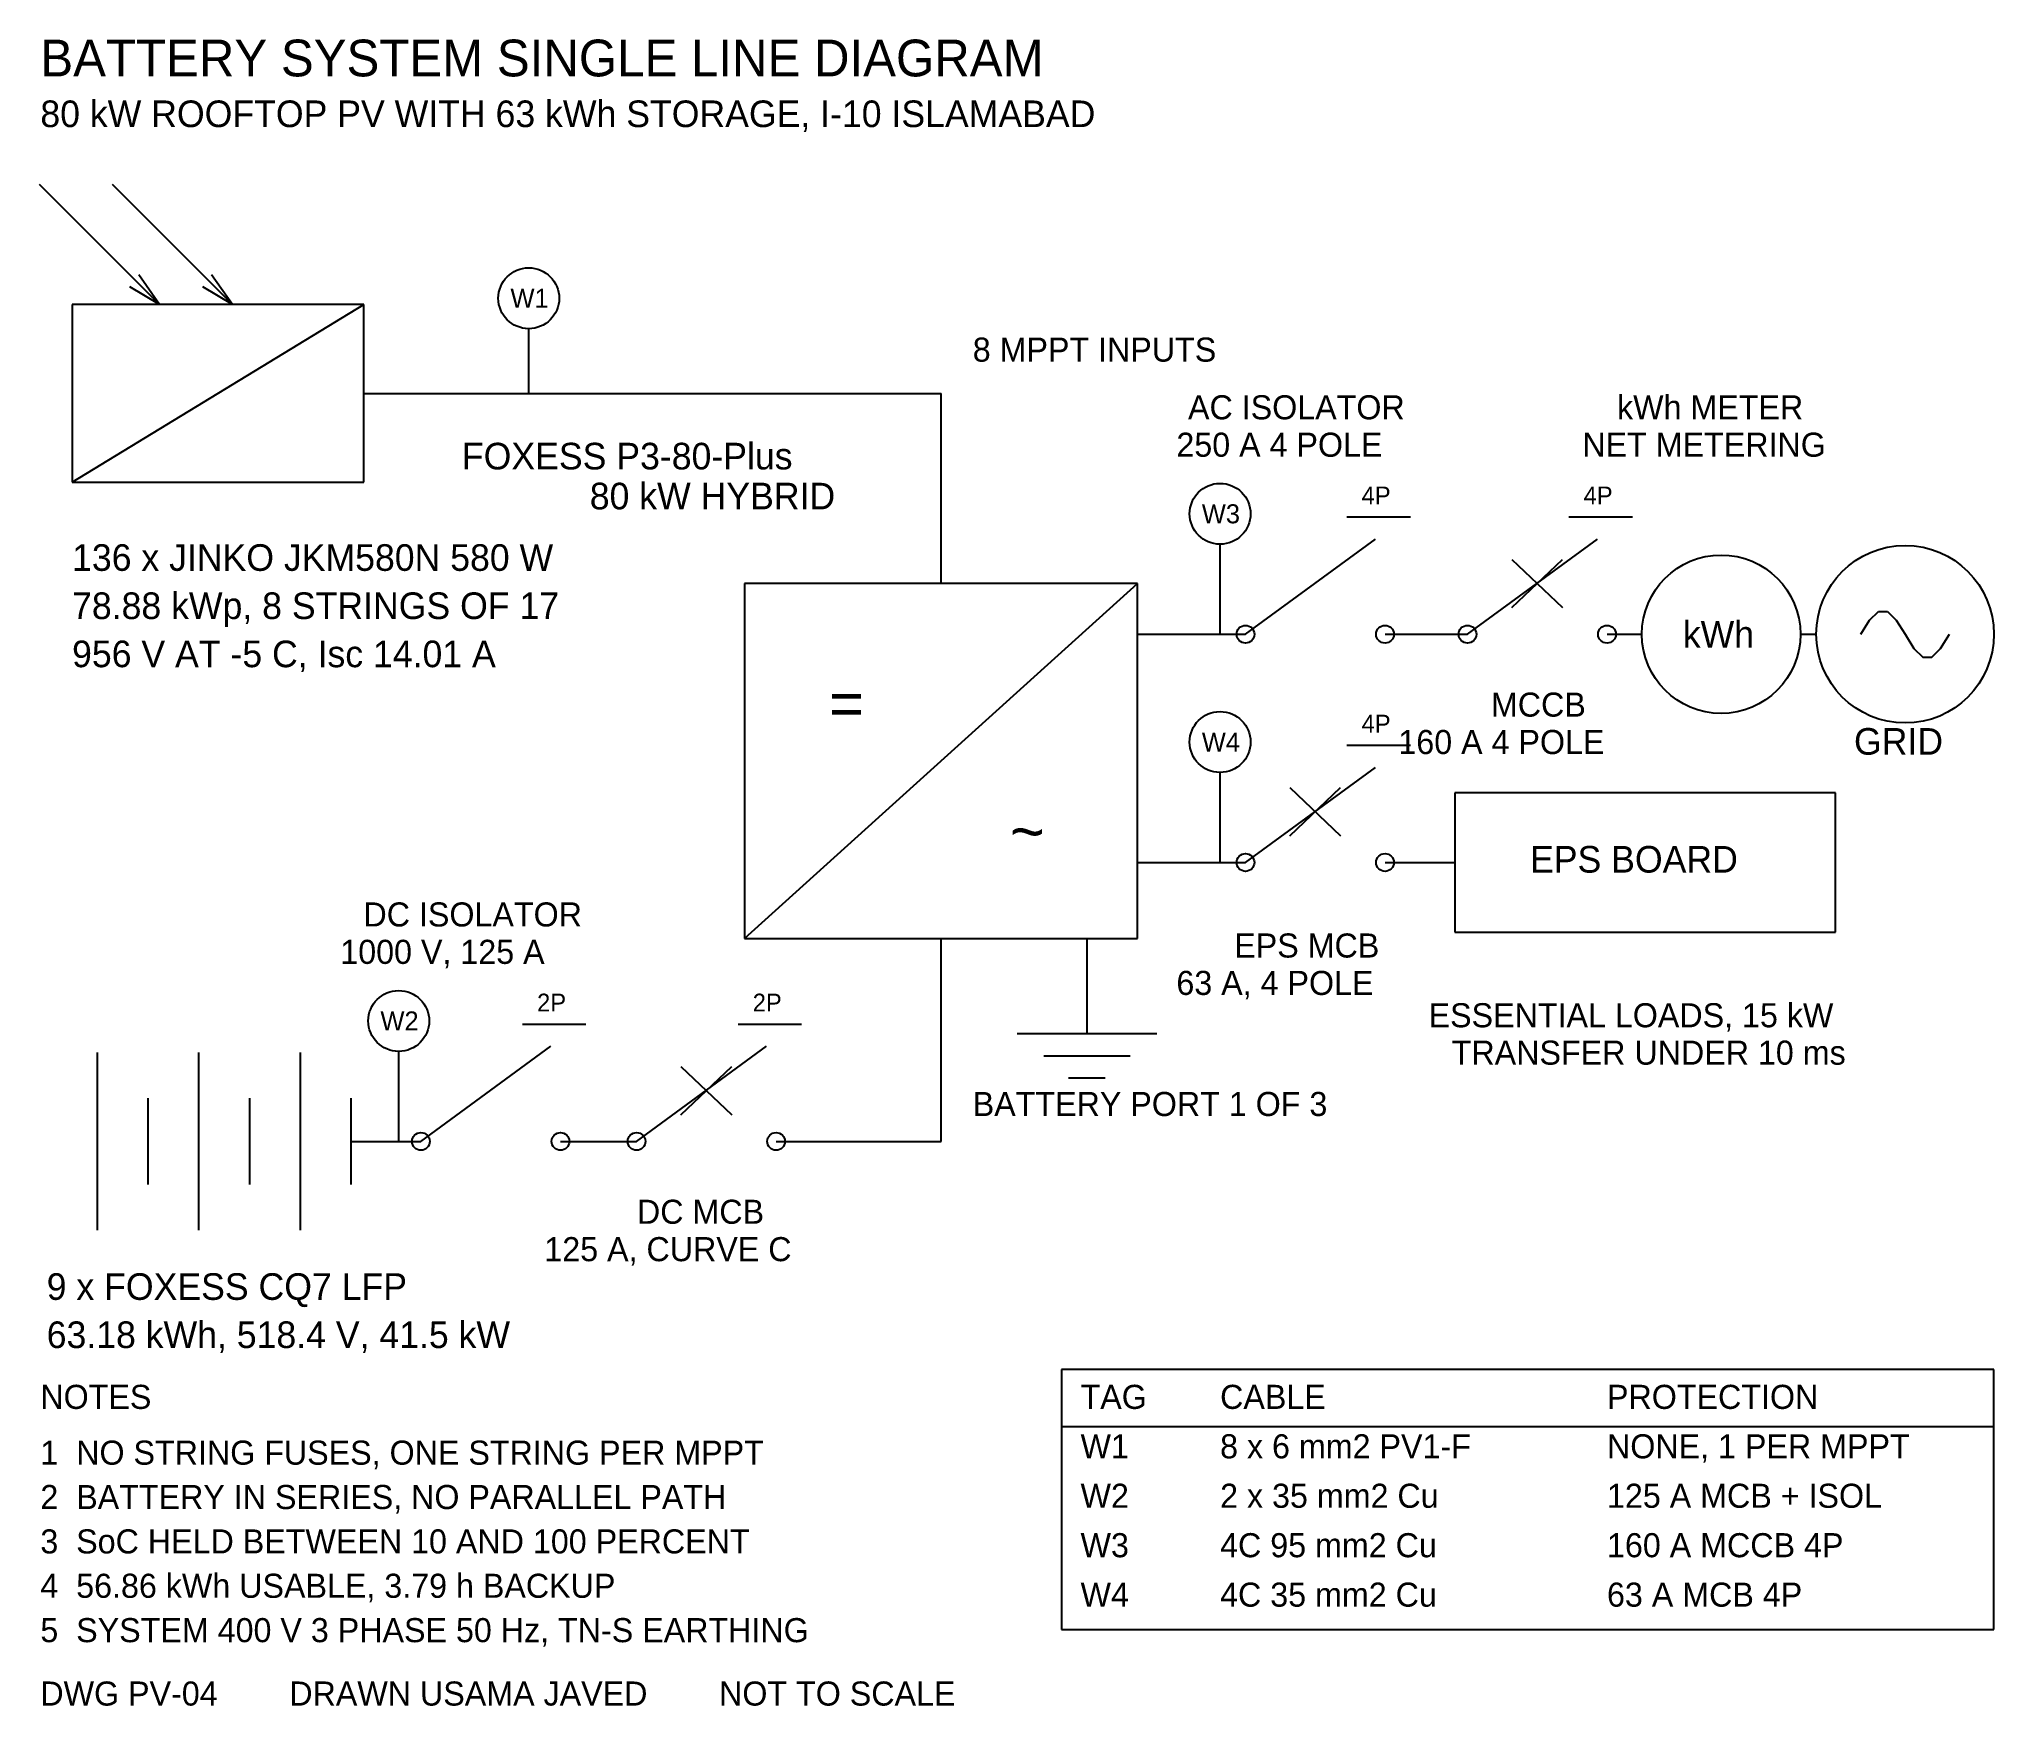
# Model space of a CAD drawing. Extents: x 880 to 31700, y 895 to 27189.
import ezdxf

# ---------------------------------------------------------------- set-up
doc = ezdxf.new("R2010")
doc.units = 0
for name, color, linetype in [('00-BORDER', 7, 'CONTINUOUS'), ('03-PV-MODULE', 5, 'CONTINUOUS'), ('06-DIMS', 2, 'CONTINUOUS'), ('07-TEXT', 7, 'CONTINUOUS'), ('08-ELEC', 1, 'CONTINUOUS'), ('09-CABLE', 3, 'CONTINUOUS'), ('10-EARTH', 4, 'CONTINUOUS'), ('11-BATTERY', 6, 'CONTINUOUS')]:
    doc.layers.add(name, color=color, linetype=linetype)

msp = doc.modelspace()

# ---------------------------------------------------------------- linework, layer by layer
at = {"layer": '00-BORDER'}
for p, q in [((31700, 6200), (17000, 6200)), ((17000, 6200), (17000, 2100)), ((31700, 2100), (31700, 6200)), ((17000, 5300), (31700, 5300)), ((17000, 2100), (31700, 2100))]:
    msp.add_line(p, q, dxfattribs=at)
at = {"layer": '03-PV-MODULE'}
for p, q in [((6000, 23000), (1400, 23000)), ((1400, 23000), (1400, 20200)), ((1400, 20200), (6000, 23000)), ((6000, 20200), (6000, 23000)), ((1400, 20200), (6000, 20200))]:
    msp.add_line(p, q, dxfattribs=at)
at = {"layer": '06-DIMS'}
for p, q in [((880, 24900), (2780, 23000)), ((2030, 24900), (3930, 23000)), ((2780, 23000), (2450, 23470)), ((3930, 23000), (3600, 23470)), ((2780, 23000), (2310, 23280)), ((3930, 23000), (3460, 23280)), ((8600, 21600), (8600, 22620)), ((21500, 19650), (22500, 19650)), ((25000, 19650), (26000, 19650)), ((19500, 17800), (19500, 19220)), ((21500, 16050), (22500, 16050)), ((19500, 14200), (19500, 15620)), ((8500, 11650), (9500, 11650)), ((11900, 11650), (12900, 11650)), ((6550, 9800), (6550, 11220))]:
    msp.add_line(p, q, dxfattribs=at)
for centre in [(8600, 23100), (19500, 19700), (19500, 16100), (6550, 11700)]:
    msp.add_circle(centre, 480, dxfattribs=at)
at = {"layer": '08-ELEC'}
for p, q in [((19900, 17800), (21950, 19300)), ((23400, 17800), (25450, 19300)), ((24100, 18220), (24900, 18980)), ((24100, 18980), (24900, 18220)), ((18200, 18600), (12000, 18600)), ((12000, 18600), (12000, 13000)), ((12000, 13000), (18200, 18600)), ((18200, 13000), (18200, 18600)), ((29600, 17800), (29740, 18023)), ((29740, 18023), (29880, 18161)), ((29880, 18161), (30020, 18161)), ((30020, 18161), (30160, 18023)), ((30160, 18023), (30300, 17800)), ((30300, 17800), (30440, 17577)), ((30440, 17577), (30580, 17439)), ((30720, 17439), (30860, 17577)), ((30860, 17577), (31000, 17800)), ((30580, 17439), (30720, 17439)), ((19900, 14200), (21950, 15700)), ((20600, 14620), (21400, 15380)), ((20600, 15380), (21400, 14620)), ((29200, 15300), (23200, 15300)), ((23200, 15300), (23200, 13100)), ((29200, 13100), (29200, 15300)), ((12000, 13000), (18200, 13000)), ((23200, 13100), (29200, 13100)), ((6900, 9800), (8950, 11300)), ((10300, 9800), (12350, 11300)), ((11000, 10220), (11800, 10980)), ((11000, 10980), (11800, 10220))]:
    msp.add_line(p, q, dxfattribs=at)
for centre, radius in [((30300, 17800), 1400), ((27400, 17800), 1250), ((19900, 17800), 140), ((22100, 17800), 140), ((23400, 17800), 140), ((25600, 17800), 140), ((19900, 14200), 140), ((22100, 14200), 140), ((6900, 9800), 140), ((9100, 9800), 140), ((10300, 9800), 140), ((12500, 9800), 140)]:
    msp.add_circle(centre, radius, dxfattribs=at)
at = {"layer": '09-CABLE'}
for p, q in [((6000, 21600), (15100, 21600)), ((15100, 18600), (15100, 21600)), ((18200, 17800), (19900, 17800)), ((22100, 17800), (23400, 17800)), ((25600, 17800), (26150, 17800)), ((28650, 17800), (28900, 17800)), ((18200, 14200), (19900, 14200)), ((22100, 14200), (23200, 14200)), ((15100, 9800), (15100, 13000)), ((5800, 9800), (6900, 9800)), ((9100, 9800), (10300, 9800)), ((12500, 9800), (15100, 9800))]:
    msp.add_line(p, q, dxfattribs=at)
at = {"layer": '10-EARTH'}
for p, q in [((17400, 13000), (17400, 11500)), ((16300, 11500), (18500, 11500)), ((16720, 11150), (18080, 11150)), ((17110, 10800), (17690, 10800))]:
    msp.add_line(p, q, dxfattribs=at)
at = {"layer": '11-BATTERY'}
for p, q in [((1800, 8400), (1800, 11200)), ((3400, 8400), (3400, 11200)), ((5000, 8400), (5000, 11200)), ((2600, 9120), (2600, 10480)), ((4200, 9120), (4200, 10480)), ((5800, 9120), (5800, 10480))]:
    msp.add_line(p, q, dxfattribs=at)

# ---------------------------------------------------------------- texts
at = {"layer": '06-DIMS'}
for s, height, p in [('W1', 300, (8312, 22950)), ('8 MPPT INPUTS', 380, (15600, 22100)), ('4P', 280, (21731, 19850)), ('4P', 280, (25231, 19850)), ('W3', 300, (19212, 19550)), ('4P', 280, (21731, 16250)), ('W4', 300, (19212, 15950)), ('2P', 280, (8731, 11850)), ('2P', 280, (12131, 11850)), ('W2', 300, (6262, 11550)), ('BATTERY PORT 1 OF 3', 380, (15600, 10200)), ('1  NO STRING FUSES, ONE STRING PER MPPT', 380, (900, 4700)), ('W1', 380, (17300, 4800)), ('8 x 6 mm2 PV1-F', 380, (19500, 4800)), ('NONE, 1 PER MPPT', 380, (25600, 4800)), ('2  BATTERY IN SERIES, NO PARALLEL PATH', 380, (900, 4000)), ('W2', 380, (17300, 4020)), ('2 x 35 mm2 Cu', 380, (19500, 4020)), ('125 A MCB + ISOL', 380, (25600, 4020)), ('3  SoC HELD BETWEEN 10 AND 100 PERCENT', 380, (900, 3300)), ('W3', 380, (17300, 3240)), ('4C 95 mm2 Cu', 380, (19500, 3240)), ('160 A MCCB 4P', 380, (25600, 3240)), ('4  56.86 kWh USABLE, 3.79 h BACKUP', 380, (900, 2600)), ('W4', 380, (17300, 2460)), ('4C 35 mm2 Cu', 380, (19500, 2460)), ('63 A MCB 4P', 380, (25600, 2460)), ('5  SYSTEM 400 V 3 PHASE 50 Hz, TN-S EARTHING', 380, (900, 1900))]:
    msp.add_text(s, height=height, dxfattribs=at).set_placement(p)
at = {"layer": '07-TEXT'}
for s, height, p in [('BATTERY SYSTEM SINGLE LINE DIAGRAM', 580, (900, 26600)), ('80 kW ROOFTOP PV WITH 63 kWh STORAGE, I-10 ISLAMABAD', 420, (900, 25800)), ('AC ISOLATOR', 380, (18994, 21190)), ('kWh METER', 380, (25758, 21190)), ('250 A 4 POLE', 380, (18811, 20600)), ('NET METERING', 380, (25211, 20600)), ('FOXESS P3-80-Plus', 420, (7546, 20400)), ('80 kW HYBRID', 420, (9562, 19770)), ('136 x JINKO JKM580N 580 W', 420, (1400, 18800)), ('78.88 kWp, 8 STRINGS OF 17', 420, (1400, 18040)), ('956 V AT -5 C, Isc 14.01 A', 420, (1400, 17280)), ('MCCB', 380, (23770, 16500)), ('160 A 4 POLE', 380, (22311, 15910)), ('GRID', 420, (29494, 15900)), ('EPS BOARD', 420, (24386, 14040)), ('DC ISOLATOR', 380, (5994, 13190)), ('1000 V, 125 A', 380, (5629, 12600)), ('EPS MCB', 380, (19723, 12700)), ('63 A, 4 POLE', 380, (18811, 12110)), ('ESSENTIAL LOADS, 15 kW', 380, (22787, 11600)), ('TRANSFER UNDER 10 ms', 380, (23152, 11010)), ('DC MCB', 380, (10306, 8500)), ('125 A, CURVE C', 380, (8846, 7910)), ('9 x FOXESS CQ7 LFP', 420, (1000, 7300)), ('63.18 kWh, 518.4 V, 41.5 kW', 420, (1000, 6540)), ('NOTES', 380, (900, 5580)), ('TAG', 380, (17300, 5580)), ('CABLE', 380, (19500, 5580)), ('PROTECTION', 380, (25600, 5580)), ('DWG PV-04        DRAWN USAMA JAVED        NOT TO SCALE', 380, (900, 900))]:
    msp.add_text(s, height=height, dxfattribs=at).set_placement(p)
at = {"layer": '08-ELEC'}
for s, height, p in [('kWh', 420, (26795, 17590)), ('=', 700, (13338, 16360)), ('~', 700, (16190, 14344))]:
    msp.add_text(s, height=height, dxfattribs=at).set_placement(p)

doc.saveas('drawing.dxf')
